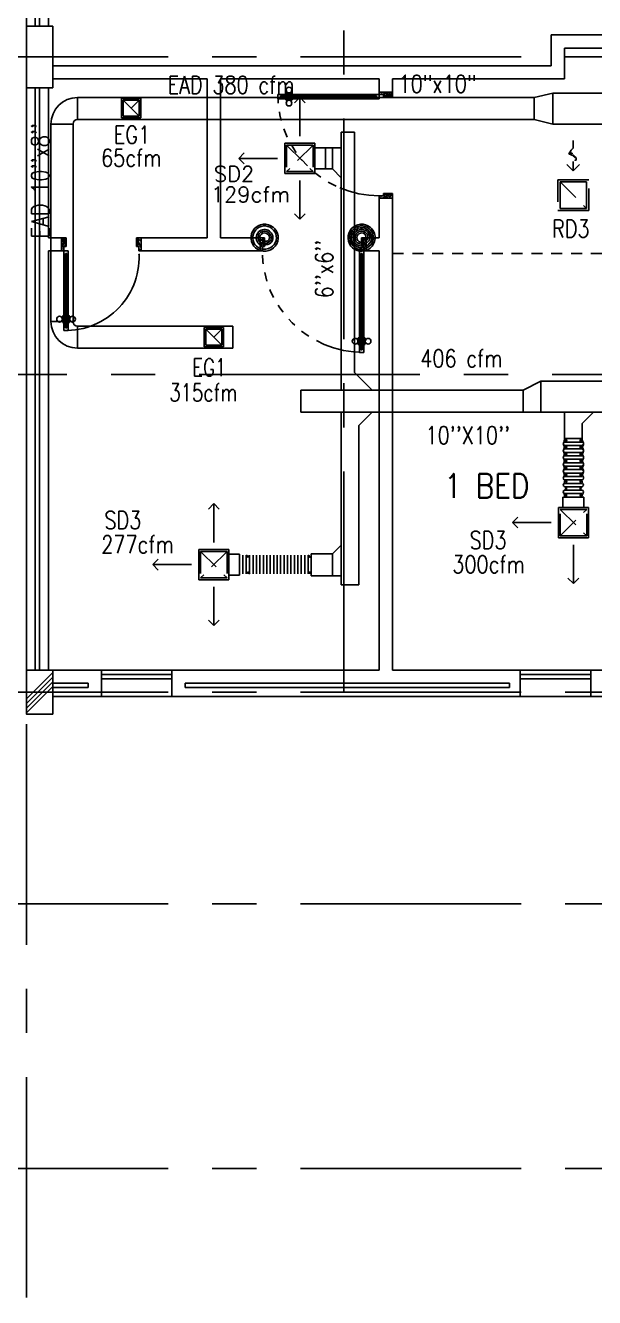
# Model space of a CAD drawing. Extents: x 417866029 to 417866302, y 43498040 to 43498122.
# Drawn here: x 417866082.36 to 417866088.81, y 43498039.82 to 43498054.24 of the extents above; entities that cross this region are included whole.
import ezdxf
from ezdxf.enums import TextEntityAlignment as Align

# ---------------------------------------------------------------- set-up
doc = ezdxf.new("R2010")
doc.units = 0
doc.header["$MEASUREMENT"] = 0
doc.linetypes.add('CENTERX2', pattern=[4, 2.5, -0.5, 0.5, -0.5])
doc.linetypes.add('HIDDEN', pattern=[0.375, 0.25, -0.125])
for name, color, linetype in [('A_CUBICLE_CURTAINS', 4, 'HIDDEN'), ('AXES', 11, 'CENTERX2'), ('COL', 7, 'CONTINUOUS'), ('DOOR', 9, 'CONTINUOUS'), ('DUCT', 6, 'CONTINUOUS'), ('EXDUCT', 10, 'CONTINUOUS'), ('HAT', 11, 'CONTINUOUS'), ('INSUL', 9, 'CONTINUOUS'), ('M-AC-FLEX', 7, 'CONTINUOUS'), ('M-EGU.', 2, 'CONTINUOUS'), ('M-TEXT', 2, 'CONTINUOUS'), ('RS20', 9, 'CONTINUOUS'), ('WALL', 9, 'CONTINUOUS'), ('WIN', 9, 'CONTINUOUS')]:
    doc.layers.add(name, color=color, linetype=linetype)
doc.styles.add('ROMANS', font='ROMANS.shx', dxfattribs={"width": 0.6})
doc.styles.add('RS20', font='ROMANS.shx', dxfattribs={"height": 0.2})

# ---------------------------------------------------------------- blocks, each defined once
blk = doc.blocks.new('DOOR100')
at = {"layer": 'DOOR', "color": 7, "linetype": 'ByBlock'}
for p, q in [((-75, 1250), (-75, 1300)), ((-75, 1300), (-25, 1300)), ((-25, 1300), (-75, 1300)), ((-25, 1250), (-25, 1300)), ((-91, 1205), (-91, 1140)), ((-82, 1205), (-91, 1205)), ((-82, 1128), (-82, 1218)), ((-75, 1218), (-82, 1218)), ((-82, 1205), (-82, 1140)), ((-58, 1250), (-75, 1250)), ((-58, 1250), (-58, 1270)), ((-42, 1270), (-58, 1270)), ((-42, 1250), (-42, 1270)), ((-25, 1250), (-42, 1250)), ((-25, 1218), (-18, 1218)), ((-18, 1128), (-18, 1218)), ((-18, 1205), (-18, 1140)), ((-18, 1205), (-9, 1205)), ((-9, 1205), (-9, 1140)), ((-82, 1140), (-91, 1140)), ((-75, 1128), (-82, 1128)), ((-25, 1128), (-18, 1128)), ((-18, 1140), (-9, 1140)), ((-1200, 0), (-1200, 150)), ((-1200, 150), (-1175, 150)), ((-1200, 150), (-1200, 0)), ((-1175, 150), (-1175, 100)), ((-75, 200), (-58, 200)), ((-75, 150), (-75, 200)), ((-75, 150), (-25, 150)), ((-58, 200), (-58, 180)), ((-58, 180), (-42, 180)), ((-42, 200), (-25, 200)), ((-42, 180), (-42, 200)), ((-25, 200), (-25, 150)), ((0, 150), (-25, 150)), ((-25, 150), (-25, 100)), ((0, 0), (0, 150)), ((0, 150), (0, 0)), ((-1150, 0), (-1200, 114)), ((-1150, 0), (-1200, 40)), ((-1150, 0), (-1200, 0)), ((-1175, 100), (-1150, 100)), ((-1150, 0), (-1163, 100)), ((-1150, 100), (-1150, 0)), ((-50, 0), (0, 114)), ((-50, 100), (-50, 0)), ((-50, 0), (-37, 100)), ((-25, 100), (-50, 100)), ((-50, 0), (0, 40)), ((-50, 0), (0, 0))]:
    blk.add_line(p, q, dxfattribs=at)
at = {"layer": 'DOOR', "linetype": 'ByBlock'}
for p, q in [((-75, 1250), (-75, 200)), ((-58, 200), (-58, 1250)), ((-42, 200), (-42, 1250)), ((-25, 200), (-25, 1250))]:
    blk.add_line(p, q, dxfattribs=at)
at = {"layer": 'DOOR', "color": 7, "linetype": 'ByBlock'}
for centre in [(-124, 1173), (24, 1173)]:
    blk.add_circle(centre, 32.4, dxfattribs=at)
at = {"layer": 'DOOR', "linetype": 'HIDDEN', "ltscale": 0.5}
blk.add_arc((-25, 150), 1150, 90, 180, dxfattribs=at)
at = {"layer": 'DOOR', "color": 7, "linetype": 'ByBlock'}
for centre, radius, start, end in [((-1150, 0), 154, 103.7142, 108.8947), ((-50, 0), 154, 71.1053, 76.2858), ((-1150, 0), 134, 100.72, 111.8402), ((-1150, 0), 94.4, 90, 121.9818), ((-1150, 0), 74.4, 90, 132.2236), ((-1150, 0), 54.4, 90, 156.7926), ((-1150, 0), 34.4, 90, 180), ((-1150, 0), 14.4, 90, 180), ((-50, 0), 94.4, 58.0182, 90), ((-50, 0), 74.4, 47.7764, 90), ((-50, 0), 54.4, 23.2074, 90), ((-50, 0), 34.4, 0, 90), ((-50, 0), 14.4, 0, 90), ((-50, 0), 134, 68.1598, 79.28), ((-50, 0), 114, 64.0838, 77.3774)]:
    blk.add_arc(centre, radius, start, end, dxfattribs=at)
blk = doc.blocks.new('DOOR90')
at = {"layer": 'DOOR', "color": 7, "linetype": 'ByBlock'}
for p, q in [((-150, 0), (0, 0)), ((-150, 0), (-150, -25)), ((0, -50), (-114, 0)), ((0, -50), (-40, 0)), ((0, -50), (0, 0)), ((-1000, -25), (-1050, -25)), ((-1050, -75), (-1050, -25)), ((-1050, -25), (-1050, -75)), ((-1000, -75), (-1050, -75)), ((-1000, -42), (-1020, -42)), ((-1020, -42), (-1020, -58)), ((-1000, -58), (-1020, -58)), ((-1000, -25), (-1000, -42)), ((-1000, -58), (-1000, -75)), ((-878, -18), (-968, -18)), ((-968, -25), (-968, -18)), ((-968, -75), (-968, -82)), ((-878, -82), (-968, -82)), ((-955, -9), (-890, -9)), ((-955, -18), (-955, -9)), ((-955, -18), (-890, -18)), ((-955, -82), (-890, -82)), ((-955, -82), (-955, -91)), ((-955, -91), (-890, -91)), ((-890, -18), (-890, -9)), ((-890, -82), (-890, -91)), ((-878, -25), (-878, -18)), ((-878, -75), (-878, -82)), ((-200, -25), (-150, -25)), ((-200, -42), (-200, -25)), ((-180, -42), (-200, -42)), ((-200, -58), (-180, -58)), ((-200, -75), (-200, -58)), ((-150, -75), (-200, -75)), ((-180, -58), (-180, -42)), ((-150, -25), (-100, -25)), ((-150, -75), (-150, -25)), ((-100, -25), (-100, -50)), ((0, -50), (-100, -37)), ((-100, -50), (0, -50)), ((0, -850), (-114, -900)), ((-100, -875), (-100, -850)), ((0, -850), (-100, -863)), ((-100, -850), (0, -850)), ((0, -850), (-40, -900)), ((0, -850), (0, -900)), ((-150, -875), (-100, -875)), ((-150, -900), (-150, -875)), ((-150, -900), (0, -900)), ((0, -900), (-150, -900))]:
    blk.add_line(p, q, dxfattribs=at)
at = {"layer": 'DOOR', "linetype": 'ByBlock'}
for p, q in [((-200, -25), (-1000, -25)), ((-200, -42), (-1000, -42)), ((-200, -58), (-1000, -58)), ((-1000, -75), (-200, -75))]:
    blk.add_line(p, q, dxfattribs=at)
at = {"layer": 'DOOR', "color": 7, "linetype": 'ByBlock'}
for centre in [(-923, 24), (-923, -124)]:
    blk.add_circle(centre, 32.4, dxfattribs=at)
for centre, radius, start, end in [((0, -50), 154, 161.1053, 166.2858), ((0, -50), 94.4, 148.0182, 180), ((0, -50), 134, 158.1598, 169.28), ((0, -50), 114, 154.0838, 167.3774), ((0, -50), 74.4, 137.7764, 180), ((0, -50), 54.4, 113.2074, 180), ((0, -50), 34.4, 90, 180), ((0, -50), 14.4, 90, 180), ((0, -850), 94.4, 180, 211.9818), ((0, -850), 74.4, 180, 222.2236), ((0, -850), 54.4, 180, 246.7926), ((0, -850), 34.4, 180, 270), ((0, -850), 14.4, 180, 270), ((0, -850), 154, 193.7142, 198.8947), ((0, -850), 134, 190.72, 201.8402)]:
    blk.add_arc(centre, radius, start, end, dxfattribs=at)
at = {"layer": 'DOOR', "linetype": 'HIDDEN', "ltscale": 0.5}
blk.add_arc((-222, -50), 828, 178.2701, 275.003, dxfattribs=at)
blk = doc.blocks.new('C11')
at = {"layer": 'HAT'}
h = blk.add_hatch(dxfattribs=at)
h.set_pattern_fill('ANSI31', color=256, scale=300, style=0)
h.set_pattern_definition([(45, (-248556.182, -75061.005), (-26.5165043, 26.5165043), [])])
h.paths.add_polyline_path([(300, 700), (0, 700), (0, 350), (300, 350)])
h.paths.add_polyline_path([(300, 350), (0, 350), (0, 0), (300, 0)])
at = {"layer": 'COL'}
blk.add_lwpolyline([(300, 700), (300, 0), (0, 0), (0, 700)], close=True, dxfattribs=at)

msp = doc.modelspace()

# ---------------------------------------------------------------- hatches: boundary and pattern name
at = {"layer": 'HAT', "linetype": 'ByBlock', "ltscale": 0.3}
h = msp.add_hatch(dxfattribs=at)
h.set_pattern_fill('ANSI31', color=256, scale=300, style=0)
h.set_pattern_definition([(45.000427, (417865823.880835, 43497964.075243), (-0.026516163, 0.026516558), [])])
h.paths.add_polyline_path([(417866082.674, 43498046.936), (417866082.374, 43498046.936), (417866082.374, 43498046.686), (417866082.674, 43498046.686)])
h.paths.add_polyline_path([(417866082.674, 43498046.686), (417866082.374, 43498046.686), (417866082.374, 43498046.436), (417866082.674, 43498046.436)])

# ---------------------------------------------------------------- linework, layer by layer
at = {"layer": 'A_CUBICLE_CURTAINS', "ltscale": 0.5}
msp.add_line((417866086.524, 43498051.659), (417866103.654, 43498051.659), dxfattribs=at)
at = {"layer": 'AXES'}
for p, q in [((417866082.374, 43498039.822), (417866082.374, 43498117.95)), ((417866085.974, 43498046.686), (417866085.974, 43498105.506)), ((417866029.482, 43498053.886), (417866098.574, 43498053.886)), ((417866040.334, 43498050.286), (417866098.574, 43498050.286)), ((417866029.482, 43498046.686), (417866099.774, 43498046.686)), ((417866029.482, 43498044.286), (417866098.574, 43498044.286)), ((417866029.482, 43498041.286), (417866096.774, 43498041.286)), ((417866029.482, 43498041.286), (417866096.774, 43498041.286))]:
    msp.add_line(p, q, dxfattribs=at)
at = {"layer": 'COL'}
for p, q in [((417866082.374, 43498046.936), (417866082.674, 43498046.936)), ((417866082.374, 43498046.436), (417866082.374, 43498046.936)), ((417866082.674, 43498046.936), (417866082.674, 43498046.436)), ((417866082.674, 43498046.436), (417866082.374, 43498046.436))]:
    msp.add_line(p, q, dxfattribs=at)
at = {"layer": 'DUCT', "linetype": 'ByBlock'}
for p, q in [((417866085.944, 43498050.109), (417866085.944, 43498053.033)), ((417866086.094, 43498050.309), (417866086.094, 43498053.033)), ((417866085.764, 43498052.856), (417866085.944, 43498052.856)), ((417866085.844, 43498052.856), (417866085.844, 43498052.616)), ((417866085.764, 43498052.616), (417866085.844, 43498052.616)), ((417866085.844, 43498052.616), (417866085.944, 43498052.516)), ((417866085.944, 43498049.859), (417866085.944, 43498047.9)), ((417866088.474, 43498049.859), (417866088.474, 43498049.559)), ((417866086.144, 43498049.708), (417866086.144, 43498047.9)), ((417866088.674, 43498049.73), (417866088.674, 43498049.559)), ((417866088.474, 43498049.559), (417866088.674, 43498049.559)), ((417866085.944, 43498047.9), (417866086.144, 43498047.9))]:
    msp.add_line(p, q, dxfattribs=at)
at = {"layer": 'DUCT'}
for p, q in [((417866085.944, 43498053.033), (417866086.094, 43498053.033)), ((417866086.294, 43498050.109), (417866086.094, 43498050.309)), ((417866085.486, 43498050.109), (417866085.486, 43498049.859)), ((417866088.205, 43498050.209), (417866088.005, 43498050.109)), ((417866088.005, 43498050.109), (417866088.005, 43498049.859)), ((417866088.205, 43498050.209), (417866088.205, 43498049.859)), ((417866086.294, 43498049.859), (417866086.144, 43498049.708)), ((417866088.802, 43498049.859), (417866088.674, 43498049.73)), ((417866085.944, 43498048.353), (417866085.844, 43498048.253)), ((417866085.602, 43498048.253), (417866085.844, 43498048.253)), ((417866085.602, 43498048.253), (417866085.602, 43498048.003)), ((417866085.844, 43498048.253), (417866085.844, 43498048.003)), ((417866085.944, 43498048.003), (417866085.602, 43498048.003))]:
    msp.add_line(p, q, dxfattribs=at)
at = {"layer": 'DUCT', "linetype": 'Continuous'}
for p, q in [((417866085.486, 43498050.109), (417866088.005, 43498050.109)), ((417866088.205, 43498050.209), (417866096.09, 43498050.209)), ((417866085.486, 43498049.859), (417866098.524, 43498049.859))]:
    msp.add_line(p, q, dxfattribs=at)
at = {"layer": 'EXDUCT', "linetype": 'ByBlock'}
for p, q in [((417866088.13, 43498053.425), (417866082.953, 43498053.425)), ((417866082.953, 43498053.175), (417866082.953, 43498053.425)), ((417866088.343, 43498053.475), (417866088.13, 43498053.425)), ((417866088.13, 43498053.425), (417866088.13, 43498053.175)), ((417866088.343, 43498053.475), (417866088.343, 43498053.125)), ((417866099.191, 43498053.475), (417866088.343, 43498053.475)), ((417866082.653, 43498053.125), (417866082.653, 43498050.885)), ((417866082.903, 43498053.125), (417866082.653, 43498053.125)), ((417866082.903, 43498053.125), (417866082.903, 43498050.885)), ((417866088.13, 43498053.175), (417866082.953, 43498053.175)), ((417866088.343, 43498053.125), (417866088.13, 43498053.175)), ((417866099.191, 43498053.125), (417866088.343, 43498053.125)), ((417866082.903, 43498050.885), (417866082.653, 43498050.885)), ((417866082.953, 43498050.835), (417866084.713, 43498050.835)), ((417866082.953, 43498050.835), (417866082.953, 43498050.585)), ((417866084.713, 43498050.835), (417866084.713, 43498050.585)), ((417866082.953, 43498050.585), (417866084.713, 43498050.585))]:
    msp.add_line(p, q, dxfattribs=at)
for centre, radius, start, end in [((417866082.953, 43498053.125, 0), 0.3, 90, 180), ((417866082.953, 43498053.125, 0), 0.05, 90, 180), ((417866082.953, 43498050.885, 0), 0.3, 180, 270), ((417866082.953, 43498050.885, 0), 0.05, 180, 270)]:
    msp.add_arc(centre, radius, start, end, dxfattribs=at)
at = {"layer": 'INSUL'}
for p, q in [((417866082.474, 43498057.436), (417866082.474, 43498054.236)), ((417866082.524, 43498057.436), (417866082.524, 43498054.236)), ((417866082.474, 43498053.536), (417866082.474, 43498046.936)), ((417866082.524, 43498053.536), (417866082.524, 43498046.936)), ((417866083.074, 43498046.786), (417866082.674, 43498046.786)), ((417866083.074, 43498046.736), (417866083.074, 43498046.786)), ((417866084.174, 43498046.736), (417866084.174, 43498046.786)), ((417866087.849, 43498046.786), (417866084.174, 43498046.786)), ((417866087.849, 43498046.736), (417866087.849, 43498046.786)), ((417866083.074, 43498046.736), (417866082.674, 43498046.736)), ((417866087.849, 43498046.736), (417866084.174, 43498046.736))]:
    msp.add_line(p, q, dxfattribs=at)
at = {"layer": 'M-AC-FLEX', "color": 11}
for p, q in [((417866088.479, 43498049.52), (417866088.67, 43498049.52)), ((417866088.479, 43498049.481), (417866088.67, 43498049.481)), ((417866088.479, 43498049.442), (417866088.67, 43498049.442)), ((417866088.479, 43498049.403), (417866088.67, 43498049.403)), ((417866088.479, 43498049.364), (417866088.67, 43498049.364)), ((417866088.479, 43498049.325), (417866088.67, 43498049.325)), ((417866088.479, 43498049.286), (417866088.67, 43498049.286)), ((417866088.479, 43498049.247), (417866088.67, 43498049.247)), ((417866088.479, 43498049.208), (417866088.67, 43498049.208)), ((417866088.479, 43498049.169), (417866088.67, 43498049.169)), ((417866088.479, 43498049.13), (417866088.67, 43498049.13)), ((417866088.479, 43498049.091), (417866088.67, 43498049.091)), ((417866088.479, 43498049.052), (417866088.67, 43498049.052)), ((417866088.479, 43498049.014), (417866088.67, 43498049.014)), ((417866088.479, 43498049.014), (417866088.67, 43498049.014)), ((417866088.479, 43498048.975), (417866088.67, 43498048.975)), ((417866088.479, 43498048.975), (417866088.67, 43498048.975)), ((417866088.479, 43498048.936), (417866088.67, 43498048.936)), ((417866088.469, 43498048.897), (417866088.67, 43498048.897)), ((417866084.789, 43498048.236), (417866084.789, 43498048.025)), ((417866084.828, 43498048.236), (417866084.828, 43498048.025)), ((417866084.866, 43498048.236), (417866084.866, 43498048.025)), ((417866084.866, 43498048.236), (417866084.866, 43498048.025)), ((417866084.905, 43498048.236), (417866084.905, 43498048.025)), ((417866084.905, 43498048.236), (417866084.905, 43498048.025)), ((417866084.944, 43498048.236), (417866084.944, 43498048.025)), ((417866084.983, 43498048.236), (417866084.983, 43498048.025)), ((417866085.022, 43498048.236), (417866085.022, 43498048.025)), ((417866085.061, 43498048.236), (417866085.061, 43498048.025)), ((417866085.1, 43498048.236), (417866085.1, 43498048.025)), ((417866085.139, 43498048.236), (417866085.139, 43498048.025)), ((417866085.178, 43498048.236), (417866085.178, 43498048.025)), ((417866085.217, 43498048.236), (417866085.217, 43498048.025)), ((417866085.256, 43498048.236), (417866085.256, 43498048.025)), ((417866085.295, 43498048.236), (417866085.295, 43498048.025)), ((417866085.334, 43498048.236), (417866085.334, 43498048.025)), ((417866085.373, 43498048.236), (417866085.373, 43498048.025)), ((417866085.412, 43498048.236), (417866085.412, 43498048.025)), ((417866085.451, 43498048.236), (417866085.451, 43498048.025)), ((417866085.49, 43498048.236), (417866085.49, 43498048.025)), ((417866085.529, 43498048.236), (417866085.529, 43498048.025)), ((417866085.567, 43498048.236), (417866085.567, 43498048.025)), ((417866085.567, 43498048.236), (417866085.567, 43498048.025))]:
    msp.add_line(p, q, dxfattribs=at)
at = {"layer": 'M-AC-FLEX'}
for points in [[(417866088.479, 43498049.559, -1), (417866088.479, 43498049.52, 1), (417866088.479, 43498049.481)], [(417866088.479, 43498049.442, 1), (417866088.479, 43498049.481, -1), (417866088.479, 43498049.52)], [(417866088.479, 43498049.52, 1), (417866088.479, 43498049.559, -0.000618), (417866088.479, 43498049.559, -0.000618)], [(417866088.67, 43498049.52, -0.998764), (417866088.67, 43498049.559, -0.998764)], [(417866088.67, 43498049.559, 1), (417866088.67, 43498049.52, -1), (417866088.67, 43498049.481)], [(417866088.67, 43498049.442, -1), (417866088.67, 43498049.481, 1), (417866088.67, 43498049.52)], [(417866088.479, 43498049.481, -1), (417866088.479, 43498049.442, 1), (417866088.479, 43498049.403)], [(417866088.479, 43498049.364, 1), (417866088.479, 43498049.403, -1), (417866088.479, 43498049.442)], [(417866088.479, 43498049.403, -1), (417866088.479, 43498049.364, 1), (417866088.479, 43498049.325, -0.000618), (417866088.479, 43498049.325, -0.000618)], [(417866088.479, 43498049.286, 1), (417866088.479, 43498049.325, -1), (417866088.479, 43498049.364, 0.000618), (417866088.479, 43498049.364, 0.000618)], [(417866088.67, 43498049.481, 1), (417866088.67, 43498049.442, -1), (417866088.67, 43498049.403)], [(417866088.67, 43498049.364, -1), (417866088.67, 43498049.403, 1), (417866088.67, 43498049.442)], [(417866088.67, 43498049.403, 1), (417866088.67, 43498049.364, -1), (417866088.67, 43498049.325)], [(417866088.67, 43498049.286, -1), (417866088.67, 43498049.325, 1), (417866088.67, 43498049.364)], [(417866088.479, 43498049.325, -1), (417866088.479, 43498049.286, 1), (417866088.479, 43498049.247)], [(417866088.479, 43498049.208, 1), (417866088.479, 43498049.247, -1), (417866088.479, 43498049.286)], [(417866088.479, 43498049.247, -1), (417866088.479, 43498049.208, 1), (417866088.479, 43498049.169)], [(417866088.67, 43498049.325, 1), (417866088.67, 43498049.286, -1), (417866088.67, 43498049.247)], [(417866088.67, 43498049.208, -1), (417866088.67, 43498049.247, 1), (417866088.67, 43498049.286)], [(417866088.67, 43498049.247, 1), (417866088.67, 43498049.208, -1), (417866088.67, 43498049.169)], [(417866088.479, 43498049.13, 1), (417866088.479, 43498049.169, -1), (417866088.479, 43498049.208)], [(417866088.479, 43498049.169, -1), (417866088.479, 43498049.13, 1), (417866088.479, 43498049.091, -1), (417866088.479, 43498049.052, 1.018005), (417866088.479, 43498049.014)], [(417866088.67, 43498049.13, -1), (417866088.67, 43498049.169, 1), (417866088.67, 43498049.208)], [(417866088.67, 43498049.169, 1), (417866088.67, 43498049.13, -1), (417866088.67, 43498049.091, 1), (417866088.67, 43498049.052, -1.018005), (417866088.67, 43498049.014)], [(417866088.479, 43498048.897, 1), (417866088.479, 43498048.936, -1.018005), (417866088.479, 43498048.975)], [(417866088.67, 43498048.897, -1), (417866088.67, 43498048.936, 1.018005), (417866088.67, 43498048.975)], [(417866084.789, 43498048.236, 1), (417866084.828, 43498048.236, -1.018005), (417866084.866, 43498048.236)], [(417866085.061, 43498048.236, -1), (417866085.022, 43498048.236, 1), (417866084.983, 43498048.236, -1), (417866084.944, 43498048.236, 1.018005), (417866084.905, 43498048.236)], [(417866085.022, 43498048.236, 1), (417866085.061, 43498048.236, -1), (417866085.1, 43498048.236)], [(417866085.139, 43498048.236, -1), (417866085.1, 43498048.236, 1), (417866085.061, 43498048.236)], [(417866085.1, 43498048.236, 1), (417866085.139, 43498048.236, -1), (417866085.178, 43498048.236)], [(417866085.217, 43498048.236, -1), (417866085.178, 43498048.236, 1), (417866085.139, 43498048.236)], [(417866085.178, 43498048.236, 1), (417866085.217, 43498048.236, -1), (417866085.256, 43498048.236, 0.000618), (417866085.256, 43498048.236, 0.000618)], [(417866085.295, 43498048.236, -1), (417866085.256, 43498048.236, 1), (417866085.217, 43498048.236, -0.000618), (417866085.217, 43498048.236, -0.000618)], [(417866085.256, 43498048.236, 1), (417866085.295, 43498048.236, -1), (417866085.334, 43498048.236)], [(417866085.373, 43498048.236, -1), (417866085.334, 43498048.236, 1), (417866085.295, 43498048.236)], [(417866085.334, 43498048.236, 1), (417866085.373, 43498048.236, -1), (417866085.412, 43498048.236)], [(417866085.451, 43498048.236, -1), (417866085.412, 43498048.236, 1), (417866085.373, 43498048.236)], [(417866085.412, 43498048.236, 1), (417866085.451, 43498048.236, -1), (417866085.49, 43498048.236, 1), (417866085.529, 43498048.236, -1.018005), (417866085.567, 43498048.236)], [(417866084.789, 43498048.025, -1), (417866084.828, 43498048.025, 1.018005), (417866084.866, 43498048.025)], [(417866085.061, 43498048.025, 1), (417866085.022, 43498048.025, -1), (417866084.983, 43498048.025, 1), (417866084.944, 43498048.025, -1.018005), (417866084.905, 43498048.025)], [(417866085.022, 43498048.025, -1), (417866085.061, 43498048.025, 1), (417866085.1, 43498048.025)], [(417866085.139, 43498048.025, 1), (417866085.1, 43498048.025, -1), (417866085.061, 43498048.025)], [(417866085.1, 43498048.025, -1), (417866085.139, 43498048.025, 1), (417866085.178, 43498048.025)], [(417866085.217, 43498048.025, 1), (417866085.178, 43498048.025, -1), (417866085.139, 43498048.025)], [(417866085.178, 43498048.025, -1), (417866085.217, 43498048.025, 1), (417866085.256, 43498048.025)], [(417866085.295, 43498048.025, 1), (417866085.256, 43498048.025, -1), (417866085.217, 43498048.025)], [(417866085.256, 43498048.025, -1), (417866085.295, 43498048.025, 1), (417866085.334, 43498048.025)], [(417866085.373, 43498048.025, 1), (417866085.334, 43498048.025, -1), (417866085.295, 43498048.025)], [(417866085.334, 43498048.025, -1), (417866085.373, 43498048.025, 1), (417866085.412, 43498048.025)], [(417866085.451, 43498048.025, 1), (417866085.412, 43498048.025, -1), (417866085.373, 43498048.025)], [(417866085.412, 43498048.025, -1), (417866085.451, 43498048.025, 1), (417866085.49, 43498048.025, -1), (417866085.529, 43498048.025, 1.018005), (417866085.567, 43498048.025)]]:
    msp.add_lwpolyline(points, format="xyb", dxfattribs=at)
for centre, start, end in [((417866088.479, 43498048.994), 298.4314, 90), ((417866088.479, 43498048.994), 270, 61.5686), ((417866088.67, 43498048.994), 89.9822, 241.5686), ((417866088.67, 43498048.994), 89.9822, 241.5686), ((417866088.67, 43498048.994), 118.4314, 270.0178), ((417866088.67, 43498048.994), 118.4314, 270.0178), ((417866084.886, 43498048.236), 180, 331.5686), ((417866084.886, 43498048.236), 208.4314, 0), ((417866085.587, 43498048.236), 180, 331.5686), ((417866085.587, 43498048.236), 208.4314, 323.9328), ((417866084.886, 43498048.025), 28.4314, 180.0178), ((417866084.886, 43498048.025), 28.4314, 180.0178), ((417866084.886, 43498048.025), 359.9822, 151.5686), ((417866084.886, 43498048.025), 359.9822, 151.5686), ((417866085.587, 43498048.025), 28.4314, 180.0178), ((417866085.587, 43498048.025), 28.4314, 180.0178), ((417866085.587, 43498048.025), 36.0677, 151.5686), ((417866085.587, 43498048.025), 36.0677, 151.5686)]:
    msp.add_arc(centre, 0.0195, start, end, dxfattribs=at)
at = {"layer": 'M-EGU.', "linetype": 'HIDDEN'}
for p, q in [((417866083.452, 43498053.416), (417866083.672, 43498053.416)), ((417866083.452, 43498053.196), (417866083.452, 43498053.416)), ((417866083.652, 43498053.216), (417866083.472, 43498053.396)), ((417866083.562, 43498053.306), (417866083.652, 43498053.396)), ((417866083.672, 43498053.416), (417866083.672, 43498053.196)), ((417866083.672, 43498053.196), (417866083.452, 43498053.196)), ((417866085.323, 43498052.887), (417866085.624, 43498052.586)), ((417866085.624, 43498052.887), (417866085.323, 43498052.586)), ((417866085.323, 43498052.887), (417866085.624, 43498052.887)), ((417866085.323, 43498052.887), (417866085.323, 43498052.586)), ((417866085.624, 43498052.887), (417866085.624, 43498052.586)), ((417866085.323, 43498052.586), (417866085.624, 43498052.586)), ((417866088.399, 43498052.493), (417866088.399, 43498052.143)), ((417866088.749, 43498052.493), (417866088.399, 43498052.493)), ((417866088.424, 43498052.468), (417866088.724, 43498052.168)), ((417866088.749, 43498052.143), (417866088.749, 43498052.493)), ((417866088.399, 43498052.143), (417866088.749, 43498052.143)), ((417866084.389, 43498050.82), (417866084.609, 43498050.82)), ((417866084.389, 43498050.6), (417866084.389, 43498050.82)), ((417866084.589, 43498050.62), (417866084.409, 43498050.8)), ((417866084.499, 43498050.71), (417866084.589, 43498050.8)), ((417866084.609, 43498050.82), (417866084.609, 43498050.6)), ((417866084.609, 43498050.6), (417866084.389, 43498050.6)), ((417866088.424, 43498048.456), (417866088.725, 43498048.757)), ((417866088.424, 43498048.757), (417866088.725, 43498048.456)), ((417866088.424, 43498048.456), (417866088.424, 43498048.757)), ((417866088.424, 43498048.757), (417866088.725, 43498048.757)), ((417866088.725, 43498048.456), (417866088.725, 43498048.757)), ((417866088.424, 43498048.456), (417866088.725, 43498048.456)), ((417866084.348, 43498048.281), (417866084.649, 43498047.98)), ((417866084.649, 43498048.281), (417866084.348, 43498047.98)), ((417866084.348, 43498048.281), (417866084.649, 43498048.281)), ((417866084.348, 43498048.281), (417866084.348, 43498047.98)), ((417866084.649, 43498048.281), (417866084.649, 43498047.98)), ((417866084.348, 43498047.98), (417866084.649, 43498047.98))]:
    msp.add_line(p, q, dxfattribs=at)
at = {"layer": 'M-EGU.'}
for p, q in [((417866083.472, 43498053.396), (417866083.652, 43498053.396)), ((417866083.472, 43498053.216), (417866083.472, 43498053.396)), ((417866083.652, 43498053.396), (417866083.652, 43498053.216)), ((417866085.474, 43498053.428), (417866085.413, 43498053.367)), ((417866085.474, 43498053.428), (417866085.474, 43498052.989)), ((417866085.474, 43498053.428), (417866085.535, 43498053.367)), ((417866083.652, 43498053.216), (417866083.472, 43498053.216)), ((417866085.303, 43498052.907), (417866085.644, 43498052.907)), ((417866085.303, 43498052.907), (417866085.303, 43498052.566)), ((417866085.644, 43498052.907), (417866085.644, 43498052.566)), ((417866085.644, 43498052.856), (417866085.764, 43498052.856)), ((417866085.764, 43498052.856), (417866085.764, 43498052.616)), ((417866088.571, 43498052.851), (417866088.571, 43498052.937)), ((417866084.782, 43498052.736), (417866084.844, 43498052.798)), ((417866084.782, 43498052.736), (417866084.844, 43498052.675)), ((417866084.782, 43498052.736), (417866085.221, 43498052.736)), ((417866088.571, 43498052.594), (417866088.571, 43498052.701)), ((417866085.303, 43498052.566), (417866085.644, 43498052.566)), ((417866085.644, 43498052.616), (417866085.764, 43498052.616)), ((417866088.5, 43498052.665), (417866088.571, 43498052.594)), ((417866088.571, 43498052.594), (417866088.642, 43498052.665)), ((417866085.474, 43498052.484), (417866085.474, 43498052.045)), ((417866088.424, 43498052.468), (417866088.424, 43498052.168)), ((417866088.724, 43498052.468), (417866088.424, 43498052.468)), ((417866088.724, 43498052.168), (417866088.724, 43498052.468)), ((417866085.474, 43498052.045), (417866085.413, 43498052.106)), ((417866085.474, 43498052.045), (417866085.535, 43498052.106)), ((417866088.424, 43498052.168), (417866088.724, 43498052.168)), ((417866084.409, 43498050.8), (417866084.589, 43498050.8)), ((417866084.409, 43498050.62), (417866084.409, 43498050.8)), ((417866084.589, 43498050.8), (417866084.589, 43498050.62)), ((417866084.589, 43498050.62), (417866084.409, 43498050.62)), ((417866084.499, 43498048.822), (417866084.438, 43498048.761)), ((417866084.499, 43498048.822), (417866084.499, 43498048.383)), ((417866084.499, 43498048.822), (417866084.56, 43498048.761)), ((417866088.454, 43498048.897), (417866088.694, 43498048.897)), ((417866088.454, 43498048.777), (417866088.454, 43498048.897)), ((417866088.694, 43498048.777), (417866088.694, 43498048.897)), ((417866087.883, 43498048.607), (417866087.944, 43498048.668)), ((417866088.404, 43498048.436), (417866088.404, 43498048.777)), ((417866088.404, 43498048.777), (417866088.745, 43498048.777)), ((417866088.745, 43498048.436), (417866088.745, 43498048.777)), ((417866087.883, 43498048.607), (417866088.322, 43498048.607)), ((417866087.883, 43498048.607), (417866087.944, 43498048.546)), ((417866088.404, 43498048.436), (417866088.745, 43498048.436)), ((417866088.574, 43498047.916), (417866088.574, 43498048.354)), ((417866084.328, 43498048.301), (417866084.669, 43498048.301)), ((417866084.328, 43498048.301), (417866084.328, 43498047.96)), ((417866084.669, 43498048.301), (417866084.669, 43498047.96)), ((417866084.669, 43498048.251), (417866084.789, 43498048.251)), ((417866084.789, 43498048.251), (417866084.789, 43498048.011)), ((417866083.807, 43498048.131), (417866083.869, 43498048.192)), ((417866083.807, 43498048.131), (417866083.869, 43498048.069)), ((417866083.807, 43498048.131), (417866084.246, 43498048.131)), ((417866084.328, 43498047.96), (417866084.669, 43498047.96)), ((417866084.669, 43498048.011), (417866084.789, 43498048.011)), ((417866088.574, 43498047.916), (417866088.513, 43498047.977)), ((417866088.574, 43498047.916), (417866088.635, 43498047.977)), ((417866084.499, 43498047.878), (417866084.499, 43498047.439)), ((417866084.499, 43498047.439), (417866084.438, 43498047.5)), ((417866084.499, 43498047.439), (417866084.56, 43498047.5))]:
    msp.add_line(p, q, dxfattribs=at)
msp.add_lwpolyline([(417866088.571, 43498052.851, -0.187862), (417866088.534, 43498052.829, -0.202645), (417866088.524, 43498052.789, -0.616915), (417866088.574, 43498052.773, 0.668708), (417866088.622, 43498052.754, 0.194285), (417866088.607, 43498052.718, 0.186051), (417866088.571, 43498052.701)], format="xyb", dxfattribs=at)
at = {"layer": 'WALL', "linetype": 'ByBlock'}
for p, q in [((417866082.624, 43498059.586), (417866082.624, 43498054.236)), ((417866089.324, 43498054.136), (417866088.324, 43498054.136)), ((417866088.324, 43498054.136), (417866088.324, 43498053.786)), ((417866088.474, 43498053.986), (417866088.474, 43498053.636)), ((417866089.324, 43498053.986), (417866088.474, 43498053.986)), ((417866088.324, 43498053.786), (417866082.674, 43498053.786)), ((417866084.424, 43498053.636), (417866082.674, 43498053.636)), ((417866084.424, 43498053.636), (417866084.424, 43498051.836)), ((417866086.374, 43498053.636), (417866084.574, 43498053.636)), ((417866084.574, 43498053.636), (417866084.574, 43498051.836)), ((417866086.374, 43498053.636), (417866086.374, 43498053.486)), ((417866088.474, 43498053.636), (417866086.524, 43498053.636)), ((417866086.524, 43498053.636), (417866086.524, 43498053.486)), ((417866086.524, 43498053.486), (417866086.374, 43498053.486)), ((417866086.524, 43498052.286), (417866086.374, 43498052.286)), ((417866086.374, 43498052.286), (417866086.374, 43498051.836)), ((417866086.524, 43498052.286), (417866086.524, 43498046.936)), ((417866082.774, 43498051.836), (417866082.624, 43498051.836)), ((417866082.774, 43498051.836), (417866082.774, 43498051.686)), ((417866084.424, 43498051.836), (417866083.674, 43498051.836)), ((417866083.674, 43498051.836), (417866083.674, 43498051.686)), ((417866085.024, 43498051.836), (417866084.574, 43498051.836)), ((417866085.024, 43498051.836), (417866085.024, 43498051.686)), ((417866086.374, 43498051.836), (417866086.224, 43498051.836)), ((417866086.224, 43498051.836), (417866086.224, 43498051.686)), ((417866082.774, 43498051.686), (417866082.624, 43498051.686)), ((417866085.024, 43498051.686), (417866083.674, 43498051.686)), ((417866086.374, 43498051.686), (417866086.224, 43498051.686)), ((417866086.374, 43498051.686), (417866086.374, 43498046.936))]:
    msp.add_line(p, q, dxfattribs=at)
at = {"layer": 'WALL'}
for p, q in [((417866082.374, 43498057.586), (417866082.374, 43498054.236)), ((417866082.624, 43498057.586), (417866082.624, 43498054.236)), ((417866082.374, 43498053.636), (417866082.374, 43498046.936)), ((417866082.624, 43498053.536), (417866082.624, 43498051.836)), ((417866082.624, 43498051.686), (417866082.624, 43498046.936)), ((417866082.674, 43498046.936), (417866083.224, 43498046.936)), ((417866083.224, 43498046.636), (417866083.224, 43498046.936)), ((417866084.024, 43498046.636), (417866084.024, 43498046.936)), ((417866086.374, 43498046.936), (417866084.024, 43498046.936)), ((417866087.973, 43498046.936), (417866086.524, 43498046.936)), ((417866087.973, 43498046.636), (417866087.973, 43498046.936)), ((417866089.323, 43498046.936), (417866088.773, 43498046.936)), ((417866088.773, 43498046.636), (417866088.773, 43498046.936)), ((417866082.674, 43498046.636), (417866083.224, 43498046.636)), ((417866087.973, 43498046.636), (417866084.024, 43498046.636)), ((417866089.323, 43498046.636), (417866088.773, 43498046.636))]:
    msp.add_line(p, q, dxfattribs=at)
at = {"layer": 'WALL', "linetype": 'ByBlock', "ltscale": 0.3}
for points in [[(417866082.674, 43498054.236), (417866082.374, 43498054.236), (417866082.374, 43498053.536), (417866082.674, 43498053.536)], [(417866082.674, 43498046.936), (417866082.374, 43498046.936), (417866082.374, 43498046.436), (417866082.674, 43498046.436)]]:
    msp.add_lwpolyline(points, close=True, dxfattribs=at)
at = {"layer": 'WIN'}
for p, q in [((417866084.024, 43498046.936), (417866083.224, 43498046.936)), ((417866088.773, 43498046.936), (417866087.973, 43498046.936)), ((417866084.024, 43498046.886), (417866083.224, 43498046.886)), ((417866084.024, 43498046.836), (417866083.224, 43498046.836)), ((417866088.773, 43498046.886), (417866087.973, 43498046.886)), ((417866088.773, 43498046.836), (417866087.973, 43498046.836)), ((417866084.024, 43498046.636), (417866083.224, 43498046.636)), ((417866088.773, 43498046.636), (417866087.973, 43498046.636))]:
    msp.add_line(p, q, dxfattribs=at)

# ---------------------------------------------------------------- block references
at = {"layer": 'DOOR', "color": 0, "linetype": 'ByBlock', "yscale": 0.001000002026557922, "zscale": 0.001}
for name, p, xscale, rotation in [('DOOR100', (417866086.524, 43498053.486), 0.001000002026557922, 90), ('DOOR100', (417866086.224, 43498051.836), -0.0009999871253967285, 180), ('DOOR90', (417866082.774, 43498051.836), 0.001000002026557922, 90)]:
    msp.add_blockref(name, p, dxfattribs=dict(at, xscale=xscale, rotation=rotation))
at = {"layer": 'HAT', "xscale": 0.0009999871253967285, "yscale": 0.001000002026557922, "zscale": 0.001}
msp.add_blockref('C11', (417866082.374, 43498053.536), dxfattribs=at)

# ---------------------------------------------------------------- texts
at = {"layer": 'M-TEXT', "style": 'ROMANS'}
for s, width, p in [('EAD 380 cfm', 0.8, (417866083.975, 43498053.469)), ('10"x10"', 0.8, (417866086.593, 43498053.48)), ('EG1', 0.8, (417866083.366, 43498052.904)), ('65cfm', 0.8, (417866083.221, 43498052.642)), ('RD3', 0.8, (417866088.333, 43498051.839)), ('406 cfm', 0.8, (417866086.839, 43498050.368)), ('EG1', 0.75, (417866084.255, 43498050.266)), ('315cfm', 0.75, (417866083.995, 43498049.982)), ("10''X10''", 0.8, (417866086.898, 43498049.497)), ('SD3', 0.8, (417866083.259, 43498048.535)), ('SD3', 0.8, (417866087.398, 43498048.309)), ('277cfm', 0.8, (417866083.223, 43498048.26)), ('300cfm', 0.8, (417866087.202, 43498048.034))]:
    msp.add_text(s, height=0.2, dxfattribs=dict(at, width=width)).set_placement(p)
at = {"layer": 'M-TEXT', "style": 'ROMANS', "width": 0.8}
for s, p in [("EAD 10''x8''", (417866082.632, 43498051.827)), ("6''x6''", (417866085.851, 43498051.149))]:
    msp.add_text(s, height=0.2, rotation=90, dxfattribs=at).set_placement(p)
at = {"layer": 'M-TEXT', "style": 'ROMANS'}
for s, p in [('SD2', (417866084.5, 43498052.472)), ('129cfm', (417866084.465, 43498052.24))]:
    msp.add_text(s, height=0.175, dxfattribs=at).set_placement(p)
at = {"layer": 'RS20', "style": 'RS20', "width": 0.85}
msp.add_text('1 BED', height=0.2736, dxfattribs=at).set_placement((417866087.593, 43498049.024), align=Align.MIDDLE)

doc.saveas('drawing.dxf')
